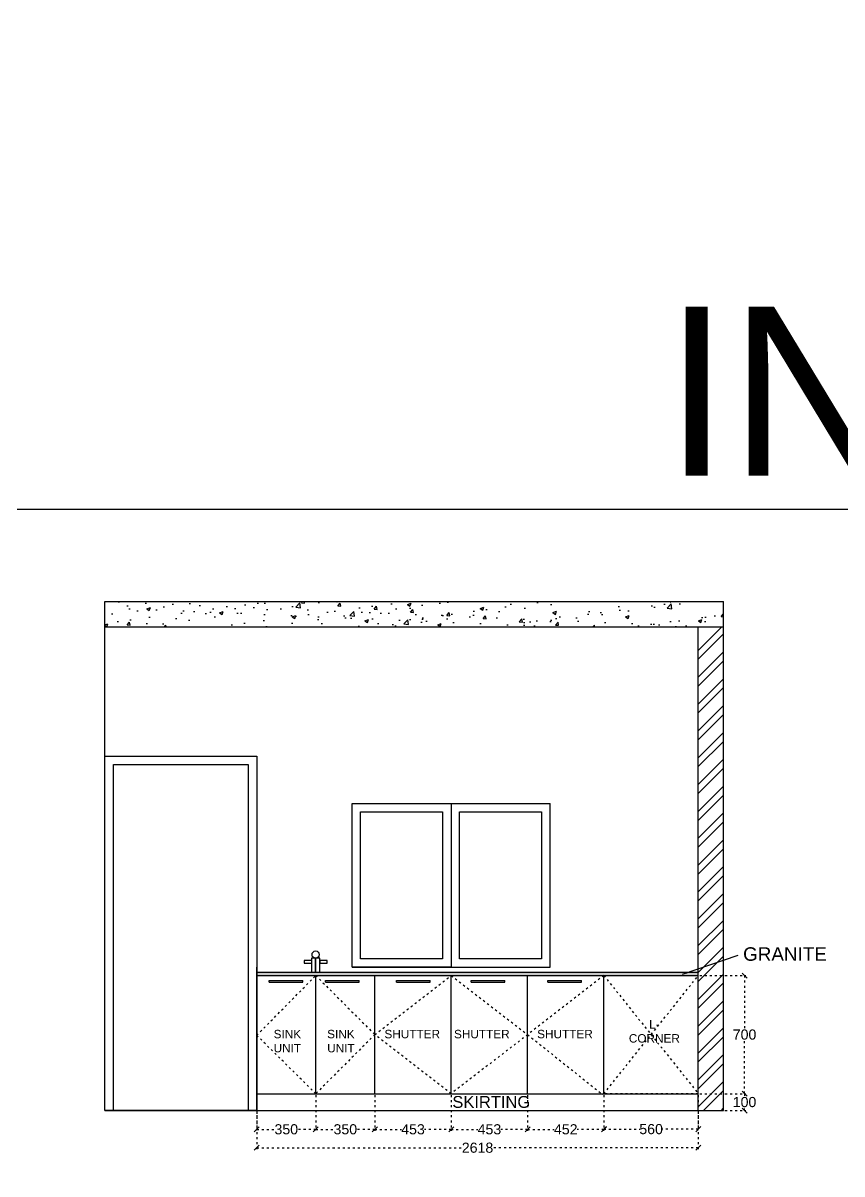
# Model space of a CAD drawing. Header units: millimetres. Extents: x 220712 to 1505573, y -354410 to 241923.
# Drawn here: x 235776 to 240632, y 94170 to 100990 of the extents above; entities that cross this region are included whole.
import ezdxf

# ---------------------------------------------------------------- set-up
doc = ezdxf.new("R2010")
doc.units = ezdxf.units.MM
doc.header["$MEASUREMENT"] = 0
doc.linetypes.add('ACAD_ISO03W100', pattern=[30, 12, -18])
doc.layers.add('Walls', color=253, linetype='Continuous')
doc.layers.add('Words', color=7, linetype='Continuous')
doc.styles.get("Standard").update_dxf_attribs({"font": 'arial.ttf'})
doc.dimstyles.get("Standard").update_dxf_attribs({"dimtxt": 60, "dimasz": 30, "dimexe": 7.75, "dimexo": 8.13, "dimgap": 0.63, "dimtad": 0, "dimtih": 1, "dimtoh": 1, "dimdec": 0, "dimzin": 0, "dimtxsty": 'Standard', "dimblk": 'OBLIQUE', "dimcen": 2.25, "dimclrd": 1, "dimclre": 1, "dimclrt": 1, "dimadec": 0, "dimazin": 0, "dimtfac": 1, "dimtdec": 0, "dimtofl": 0, "dimtmove": 0, "dimatfit": 3, "dimfxl": 1, "dimtolj": 1, "dimtzin": 0, "dimlwd": 30, "dimarcsym": 0})

# ---------------------------------------------------------------- blocks, each defined once
blk = doc.blocks.new('_Oblique')
at = {"color": 0, "linetype": 'ByBlock', "lineweight": -2}
blk.add_line((-0.5, -0.5), (0.5, 0.5), dxfattribs=at)
blk = doc.blocks.new('*D1388')
at = {"layer": 'Defpoints', "color": 0, "linetype": 'ACAD_ISO03W100', "transparency": 16777216}
for p in [(237162, 94645.5), (237512, 94645.5), (237512, 94434)]:
    blk.add_point(p, dxfattribs=at)
at = {"layer": 'Walls', "color": 1, "linetype": 'ACAD_ISO03W100', "lineweight": -2, "transparency": 16777216}
for p, q in [((237162, 94637.37), (237162, 94426.25)), ((237512, 94637.37), (237512, 94426.25))]:
    blk.add_line(p, q, dxfattribs=at)
at = {"layer": 'Walls', "color": 1, "linetype": 'ACAD_ISO03W100', "lineweight": 30, "transparency": 16777216}
for p, q in [((237162, 94434), (237270.210382, 94434)), ((237512, 94434), (237403.789618, 94434))]:
    blk.add_line(p, q, dxfattribs=at)
at = {"layer": 'Walls', "color": 1, "linetype": 'ACAD_ISO03W100', "lineweight": 30, "transparency": 16777216, "xscale": 30, "yscale": 30, "zscale": 30, "rotation": 180}
blk.add_blockref('_Oblique', (237162, 94434), dxfattribs=at)
at = {"layer": 'Walls', "color": 1, "linetype": 'ACAD_ISO03W100', "lineweight": 30, "transparency": 16777216, "xscale": 30, "yscale": 30, "zscale": 30}
blk.add_blockref('_Oblique', (237512, 94434), dxfattribs=at)
at = {"layer": 'Walls', "color": 1, "linetype": 'ACAD_ISO03W100', "transparency": 16777216, "insert": (237337, 94434), "char_height": 60, "attachment_point": 5}
blk.add_mtext('\\A1;350', dxfattribs=at)
blk = doc.blocks.new('*D1389')
at = {"layer": 'Defpoints', "color": 0, "linetype": 'ACAD_ISO03W100', "transparency": 16777216}
for p in [(237512, 94645.5), (237862, 94645.5), (237862, 94434)]:
    blk.add_point(p, dxfattribs=at)
at = {"layer": 'Walls', "color": 1, "linetype": 'ACAD_ISO03W100', "lineweight": -2, "transparency": 16777216}
for p, q in [((237512, 94637.37), (237512, 94426.25)), ((237862, 94637.37), (237862, 94426.25))]:
    blk.add_line(p, q, dxfattribs=at)
at = {"layer": 'Walls', "color": 1, "linetype": 'ACAD_ISO03W100', "lineweight": 30, "transparency": 16777216}
for p, q in [((237512, 94434), (237620.210382, 94434)), ((237862, 94434), (237753.789618, 94434))]:
    blk.add_line(p, q, dxfattribs=at)
at = {"layer": 'Walls', "color": 1, "linetype": 'ACAD_ISO03W100', "lineweight": 30, "transparency": 16777216, "xscale": 30, "yscale": 30, "zscale": 30, "rotation": 180}
blk.add_blockref('_Oblique', (237512, 94434), dxfattribs=at)
at = {"layer": 'Walls', "color": 1, "linetype": 'ACAD_ISO03W100', "lineweight": 30, "transparency": 16777216, "xscale": 30, "yscale": 30, "zscale": 30}
blk.add_blockref('_Oblique', (237862, 94434), dxfattribs=at)
at = {"layer": 'Walls', "color": 1, "linetype": 'ACAD_ISO03W100', "transparency": 16777216, "insert": (237687, 94434), "char_height": 60, "attachment_point": 5}
blk.add_mtext('\\A1;350', dxfattribs=at)
blk = doc.blocks.new('*D1390')
at = {"layer": 'Defpoints', "color": 0, "linetype": 'ACAD_ISO03W100', "transparency": 16777216}
for p in [(237862, 94645.5), (238315, 94645.5), (238315, 94434)]:
    blk.add_point(p, dxfattribs=at)
at = {"layer": 'Walls', "color": 1, "linetype": 'ACAD_ISO03W100', "lineweight": -2, "transparency": 16777216}
for p, q in [((237862, 94637.4), (237862, 94426.2)), ((238315, 94637.4), (238315, 94426.2))]:
    blk.add_line(p, q, dxfattribs=at)
at = {"layer": 'Walls', "color": 1, "linetype": 'ACAD_ISO03W100', "lineweight": 30, "transparency": 16777216}
for p, q in [((237862, 94434), (238020.4, 94434)), ((238315, 94434), (238156.6, 94434))]:
    blk.add_line(p, q, dxfattribs=at)
at = {"layer": 'Walls', "color": 1, "linetype": 'ACAD_ISO03W100', "lineweight": 30, "transparency": 16777216, "xscale": 30, "yscale": 30, "zscale": 30, "rotation": 180}
blk.add_blockref('_Oblique', (237862, 94434), dxfattribs=at)
at = {"layer": 'Walls', "color": 1, "linetype": 'ACAD_ISO03W100', "lineweight": 30, "transparency": 16777216, "xscale": 30, "yscale": 30, "zscale": 30}
blk.add_blockref('_Oblique', (238315, 94434), dxfattribs=at)
at = {"layer": 'Walls', "color": 1, "linetype": 'ACAD_ISO03W100', "transparency": 16777216, "insert": (238088.5, 94434), "char_height": 60, "attachment_point": 5}
blk.add_mtext('\\A1;453', dxfattribs=at)
blk = doc.blocks.new('*D1391')
at = {"layer": 'Defpoints', "color": 0, "linetype": 'ACAD_ISO03W100', "transparency": 16777216}
for p in [(238315, 94645.5), (238768, 94645.5), (238768, 94434)]:
    blk.add_point(p, dxfattribs=at)
at = {"layer": 'Walls', "color": 1, "linetype": 'ACAD_ISO03W100', "lineweight": -2, "transparency": 16777216}
for p, q in [((238315, 94637.4), (238315, 94426.2)), ((238768, 94637.4), (238768, 94426.2))]:
    blk.add_line(p, q, dxfattribs=at)
at = {"layer": 'Walls', "color": 1, "linetype": 'ACAD_ISO03W100', "lineweight": 30, "transparency": 16777216}
for p, q in [((238315, 94434), (238473.4, 94434)), ((238768, 94434), (238609.6, 94434))]:
    blk.add_line(p, q, dxfattribs=at)
at = {"layer": 'Walls', "color": 1, "linetype": 'ACAD_ISO03W100', "lineweight": 30, "transparency": 16777216, "xscale": 30, "yscale": 30, "zscale": 30, "rotation": 180}
blk.add_blockref('_Oblique', (238315, 94434), dxfattribs=at)
at = {"layer": 'Walls', "color": 1, "linetype": 'ACAD_ISO03W100', "lineweight": 30, "transparency": 16777216, "xscale": 30, "yscale": 30, "zscale": 30}
blk.add_blockref('_Oblique', (238768, 94434), dxfattribs=at)
at = {"layer": 'Walls', "color": 1, "linetype": 'ACAD_ISO03W100', "transparency": 16777216, "insert": (238541.5, 94434), "char_height": 60, "attachment_point": 5}
blk.add_mtext('\\A1;453', dxfattribs=at)
blk = doc.blocks.new('*D1392')
at = {"layer": 'Defpoints', "color": 0, "linetype": 'ACAD_ISO03W100', "transparency": 16777216}
for p in [(238768, 94645.5), (239220, 94645.5), (239220, 94434)]:
    blk.add_point(p, dxfattribs=at)
at = {"layer": 'Walls', "color": 1, "linetype": 'ACAD_ISO03W100', "lineweight": -2, "transparency": 16777216}
for p, q in [((238768, 94637.4), (238768, 94426.2)), ((239220, 94637.4), (239220, 94426.2))]:
    blk.add_line(p, q, dxfattribs=at)
at = {"layer": 'Walls', "color": 1, "linetype": 'ACAD_ISO03W100', "lineweight": 30, "transparency": 16777216}
for p, q in [((238768, 94434), (238926.2, 94434)), ((239220, 94434), (239061.8, 94434))]:
    blk.add_line(p, q, dxfattribs=at)
at = {"layer": 'Walls', "color": 1, "linetype": 'ACAD_ISO03W100', "lineweight": 30, "transparency": 16777216, "xscale": 30, "yscale": 30, "zscale": 30, "rotation": 180}
blk.add_blockref('_Oblique', (238768, 94434), dxfattribs=at)
at = {"layer": 'Walls', "color": 1, "linetype": 'ACAD_ISO03W100', "lineweight": 30, "transparency": 16777216, "xscale": 30, "yscale": 30, "zscale": 30}
blk.add_blockref('_Oblique', (239220, 94434), dxfattribs=at)
at = {"layer": 'Walls', "color": 1, "linetype": 'ACAD_ISO03W100', "transparency": 16777216, "insert": (238994, 94434), "char_height": 60, "attachment_point": 5}
blk.add_mtext('\\A1;452', dxfattribs=at)
blk = doc.blocks.new('*D1393')
at = {"layer": 'Defpoints', "color": 0, "linetype": 'ACAD_ISO03W100', "transparency": 16777216}
for p in [(239220, 94645.5), (239780, 94645.5), (239780, 94435)]:
    blk.add_point(p, dxfattribs=at)
at = {"layer": 'Walls', "color": 1, "linetype": 'ACAD_ISO03W100', "lineweight": -2, "transparency": 16777216}
for p, q in [((239220, 94637.4), (239220, 94427.2)), ((239780, 94637.4), (239780, 94427.2))]:
    blk.add_line(p, q, dxfattribs=at)
at = {"layer": 'Walls', "color": 1, "linetype": 'ACAD_ISO03W100', "lineweight": 30, "transparency": 16777216}
for p, q in [((239220, 94435), (239433.2, 94435)), ((239780, 94435), (239566.8, 94435))]:
    blk.add_line(p, q, dxfattribs=at)
at = {"layer": 'Walls', "color": 1, "linetype": 'ACAD_ISO03W100', "lineweight": 30, "transparency": 16777216, "xscale": 30, "yscale": 30, "zscale": 30, "rotation": 180}
blk.add_blockref('_Oblique', (239220, 94435), dxfattribs=at)
at = {"layer": 'Walls', "color": 1, "linetype": 'ACAD_ISO03W100', "lineweight": 30, "transparency": 16777216, "xscale": 30, "yscale": 30, "zscale": 30}
blk.add_blockref('_Oblique', (239780, 94435), dxfattribs=at)
at = {"layer": 'Walls', "color": 1, "linetype": 'ACAD_ISO03W100', "transparency": 16777216, "insert": (239500, 94435), "char_height": 60, "attachment_point": 5}
blk.add_mtext('\\A1;560', dxfattribs=at)
blk = doc.blocks.new('*D1394')
at = {"layer": 'Defpoints', "color": 0, "linetype": 'ACAD_ISO03W100', "transparency": 16777216}
for p in [(239780, 94645.5), (240054, 94645.5), (239780, 94545.5)]:
    blk.add_point(p, dxfattribs=at)
at = {"layer": 'Walls', "color": 1, "linetype": 'ACAD_ISO03W100', "lineweight": -2, "transparency": 16777216}
for p, q in [((239788.1, 94645.5), (240061.8, 94645.5)), ((239788.1, 94545.5), (240061.8, 94545.5))]:
    blk.add_line(p, q, dxfattribs=at)
at = {"layer": 'Walls', "color": 1, "linetype": 'ACAD_ISO03W100', "lineweight": 30, "transparency": 16777216}
for p, q in [((240054, 94645.5), (240054, 94626.8)), ((240054, 94545.5), (240054, 94564.2))]:
    blk.add_line(p, q, dxfattribs=at)
at = {"layer": 'Walls', "color": 1, "linetype": 'ACAD_ISO03W100', "lineweight": 30, "transparency": 16777216, "xscale": 30, "yscale": 30, "zscale": 30}
for p, rotation in [((240054, 94645.5), 90), ((240054, 94545.5), 270)]:
    blk.add_blockref('_Oblique', p, dxfattribs=dict(at, rotation=rotation))
at = {"layer": 'Walls', "color": 1, "linetype": 'ACAD_ISO03W100', "transparency": 16777216, "insert": (240054, 94595.5), "char_height": 60, "attachment_point": 5}
blk.add_mtext('\\A1;100', dxfattribs=at)
blk = doc.blocks.new('*D1395')
at = {"layer": 'Defpoints', "color": 0, "linetype": 'ACAD_ISO03W100', "transparency": 16777216}
for p in [(239780, 95345.5), (240054, 95345.5), (239780, 94645.5)]:
    blk.add_point(p, dxfattribs=at)
at = {"layer": 'Walls', "color": 1, "linetype": 'ACAD_ISO03W100', "lineweight": -2, "transparency": 16777216}
for p, q in [((239788.1, 95345.5), (240061.8, 95345.5)), ((239788.1, 94645.5), (240061.8, 94645.5))]:
    blk.add_line(p, q, dxfattribs=at)
at = {"layer": 'Walls', "color": 1, "linetype": 'ACAD_ISO03W100', "lineweight": 30, "transparency": 16777216}
for p, q in [((240054, 95345.5), (240054, 95026.8)), ((240054, 94645.5), (240054, 94964.2))]:
    blk.add_line(p, q, dxfattribs=at)
at = {"layer": 'Walls', "color": 1, "linetype": 'ACAD_ISO03W100', "lineweight": 30, "transparency": 16777216, "xscale": 30, "yscale": 30, "zscale": 30}
for p, rotation in [((240054, 95345.5), 90), ((240054, 94645.5), 270)]:
    blk.add_blockref('_Oblique', p, dxfattribs=dict(at, rotation=rotation))
at = {"layer": 'Walls', "color": 1, "linetype": 'ACAD_ISO03W100', "transparency": 16777216, "insert": (240054, 94995.5), "char_height": 60, "attachment_point": 5}
blk.add_mtext('\\A1;700', dxfattribs=at)
blk = doc.blocks.new('*D1396')
at = {"layer": 'Defpoints', "color": 0, "linetype": 'ACAD_ISO03W100', "transparency": 16777216}
for p in [(237162, 94545.5), (239780, 94545.5), (239780, 94325)]:
    blk.add_point(p, dxfattribs=at)
at = {"layer": 'Walls', "color": 1, "linetype": 'ACAD_ISO03W100', "lineweight": -2, "transparency": 16777216}
for p, q in [((237162, 94537.4), (237162, 94317.2)), ((239780, 94537.4), (239780, 94317.2))]:
    blk.add_line(p, q, dxfattribs=at)
at = {"layer": 'Walls', "color": 1, "linetype": 'ACAD_ISO03W100', "lineweight": 30, "transparency": 16777216}
for p, q in [((237162, 94325), (238380.2, 94325)), ((239780, 94325), (238561.8, 94325))]:
    blk.add_line(p, q, dxfattribs=at)
at = {"layer": 'Walls', "color": 1, "linetype": 'ACAD_ISO03W100', "lineweight": 30, "transparency": 16777216, "xscale": 30, "yscale": 30, "zscale": 30, "rotation": 180}
blk.add_blockref('_Oblique', (237162, 94325), dxfattribs=at)
at = {"layer": 'Walls', "color": 1, "linetype": 'ACAD_ISO03W100', "lineweight": 30, "transparency": 16777216, "xscale": 30, "yscale": 30, "zscale": 30}
blk.add_blockref('_Oblique', (239780, 94325), dxfattribs=at)
at = {"layer": 'Walls', "color": 1, "linetype": 'ACAD_ISO03W100', "transparency": 16777216, "insert": (238471, 94325), "char_height": 60, "attachment_point": 5}
blk.add_mtext('\\A1;2618', dxfattribs=at)

msp = doc.modelspace()

# ---------------------------------------------------------------- hatches: boundary and pattern name
at = {"layer": 'Walls', "true_color": 0xc7c8ca}
h = msp.add_hatch(dxfattribs=at)
h.set_pattern_fill('AR-CONC', color=9, scale=30)
h.set_pattern_definition([(50, (15137, 0), (215.17805, -18.82564), [22.5, -247.5]), (355, (15137, 0), (-41.6254, 225.65764), [18, -198]), (100.45144, (15154.93, -1.57), (173.55265, 206.832), [19.12206, -210.34263]), (46.1842, (15137, 60), (320.1724, -49.65578), [33.75, -371.25]), (96.63564, (15163.68, 55.86), (280.3986, 292.2356), [28.6831, -315.51413]), (351.18416, (15137, 60), (280.3986, 292.2356), [27, -297]), (21, (15167, 45), (179.07212, -120.78567), [22.5, -247.5]), (326, (15167, 45), (72.9946, 217.54501), [18, -198]), (71.45144, (15181.92, 34.93), (252.06671, 96.75935), [19.12206, -210.34263]), (37.5, (15137, 0), (3.647957, 99.868156), [0, -195.6, 0, -201, 0, -198.75]), (7.5, (15137, 0), (78.92086, 118.323514), [0, -114.6, 0, -191.1, 0, -75.75]), (327.5, (15070.1, 0), (160.14673, -6.766462), [0, -75, 0, -234, 0, -310.5]), (317.5, (15040.1, 0), (174.95585, 30.031495), [0, -97.5, 0, -155.4, 0, -220.5])])
h.paths.add_polyline_path([(239930, 97411.5), (239930, 97561.5), (236262, 97561.5), (236262, 97411.5)])
at = {"layer": 'Walls', "linetype": 'ACAD_ISO03W100', "true_color": 0x636466}
h = msp.add_hatch(color=251, dxfattribs=at)
h.dxf.hatch_style = 1
h.paths.add_polyline_path([(244034.5, 95365.5), (241319.5, 95365.5), (241319.5, 95345.5), (244034.5, 95345.5)])
h.paths.add_polyline_path([(239780, 95365.5), (237162, 95365.5), (237162, 95345.5), (239780, 95345.5)])

# ---------------------------------------------------------------- linework, layer by layer
at = {"layer": 'Walls', "color": 18, "true_color": 0x000000}
for p, q in [((236262, 97561.5), (239930, 97561.5)), ((236262, 94545.5), (236262, 97561.5)), ((239930, 94545.5), (239930, 97561.5)), ((236262, 97411.5), (239930, 97411.5)), ((239780, 94545.5), (239780, 97411.5)), ((236262, 96645.5), (237162, 96645.5)), ((236312, 96595.5), (237112, 96595.5)), ((236312, 94545.5), (236312, 96595.5)), ((237112, 96595.5), (237112, 94545.5)), ((237162, 94545.5), (237162, 95395.5)), ((236262, 94545.5), (239930, 94545.5))]:
    msp.add_line(p, q, dxfattribs=at)
at = {"layer": 'Walls', "color": 9, "linetype": 'Continuous', "true_color": 0xc7c8ca}
for p, q in [((239780, 97272.8), (239918.7, 97411.5)), ((239780, 97219.8), (239930, 97369.8)), ((239780, 97113.7), (239930, 97263.7)), ((239780, 97060.7), (239930, 97210.7)), ((239780, 96954.6), (239930, 97104.6)), ((239780, 96901.6), (239930, 97051.6)), ((239780, 96795.5), (239930, 96945.5)), ((239780, 96742.5), (239930, 96892.5)), ((239780, 96636.4), (239930, 96786.4)), ((239780, 96583.4), (239930, 96733.4)), ((239780, 96477.3), (239930, 96627.3)), ((239780, 96424.3), (239930, 96574.3)), ((239780, 96318.2), (239930, 96468.2)), ((239780, 96265.2), (239930, 96415.2)), ((239780, 96159.1), (239930, 96309.1)), ((239780, 96106.1), (239930, 96256.1)), ((239780, 96000), (239930, 96150)), ((239780, 95947), (239930, 96097)), ((239780, 95840.9), (239930, 95990.9)), ((239780, 95787.9), (239930, 95937.9)), ((239780, 95681.8), (239930, 95831.8)), ((239780, 95628.8), (239930, 95778.8)), ((239780, 95522.7), (239930, 95672.7)), ((239780, 95469.7), (239930, 95619.7)), ((239780, 95363.6), (239930, 95513.6)), ((239780, 95310.6), (239930, 95460.6)), ((239780, 95204.5), (239930, 95354.5)), ((239780, 95151.5), (239930, 95301.5)), ((239780, 95045.4), (239930, 95195.4)), ((239780, 94992.4), (239930, 95142.4)), ((239780, 94886.3), (239930, 95036.3)), ((239780, 94833.3), (239930, 94983.3)), ((239780, 94727.2), (239930, 94877.2)), ((239780, 94674.2), (239930, 94824.2)), ((239780, 94568.1), (239930, 94718.1)), ((239810.4, 94545.5), (239930, 94665.1)), ((239916.5, 94545.5), (239930, 94559))]:
    msp.add_line(p, q, dxfattribs=at)
at = {"layer": 'Walls', "color": 252, "true_color": 0x939598}
for p, q in [((237727, 96365.5), (238901, 96365.5)), ((237727, 95395.5), (237727, 96365.5)), ((238901, 95395.5), (238901, 96365.5)), ((237727, 95395.5), (238901, 95395.5))]:
    msp.add_line(p, q, dxfattribs=at)
at = {"layer": 'Walls', "color": 18, "linetype": 'ByBlock', "true_color": 0x000000}
for p, q in [((237485.9, 95435.4), (237443, 95435.4)), ((237443, 95435.4), (237443, 95418.6)), ((237511, 95448), (237485.9, 95448)), ((237485.9, 95448), (237485.9, 95365.5)), ((237511, 95365.5), (237511, 95448)), ((237536, 95448), (237511, 95448)), ((237511, 95448), (237511, 95365.5)), ((237536, 95365.5), (237536, 95448)), ((237578.9, 95435.4), (237536, 95435.4)), ((237536, 95435.4), (237536, 95435.4)), ((237536, 95435.4), (237536, 95418.6)), ((237578.9, 95418.6), (237578.9, 95435.4)), ((237443, 95418.6), (237485.9, 95418.6)), ((237536, 95418.6), (237578.9, 95418.6))]:
    msp.add_line(p, q, dxfattribs=at)
at = {"layer": 'Walls', "color": 159, "true_color": 0x22346e}
for p, q in [((237162, 95365.5), (239780, 95365.5)), ((237162, 95345.5), (239780, 95345.5)), ((237234.6, 95315.5), (237434.6, 95315.5)), ((237234.6, 95305.5), (237234.6, 95315.5)), ((237234.6, 95305.5), (237434.6, 95305.5)), ((237434.6, 95305.5), (237434.6, 95315.5)), ((237512, 94645.5), (237512, 95345.5)), ((237570, 95315.5), (237770, 95315.5)), ((237570, 95305.5), (237570, 95315.5)), ((237570, 95305.5), (237770, 95305.5)), ((237770, 95305.5), (237770, 95315.5)), ((237862, 94645.5), (237862, 95345.5)), ((237990, 95315.5), (238190, 95315.5)), ((237990, 95305.5), (237990, 95315.5)), ((237990, 95305.5), (238190, 95305.5)), ((238190, 95305.5), (238190, 95315.5)), ((238315, 94645.5), (238315, 95345.5)), ((238433.5, 95315.5), (238633.5, 95315.5)), ((238433.5, 95305.5), (238433.5, 95315.5)), ((238433.5, 95305.5), (238633.5, 95305.5)), ((238633.5, 95305.5), (238633.5, 95315.5)), ((238768, 94645.5), (238768, 95345.5)), ((238887, 95315.5), (239087, 95315.5)), ((238887, 95305.5), (238887, 95315.5)), ((238887, 95305.5), (239087, 95305.5)), ((239087, 95305.5), (239087, 95315.5)), ((239220, 94645.5), (239220, 95345.5)), ((237162, 94645.5), (239780, 94645.5))]:
    msp.add_line(p, q, dxfattribs=at)
at = {"layer": 'Walls', "color": 18, "true_color": 0x000000}
for points in [[(220711.5, 98109), (264020, 98109), (264020, 74090), (220711.5, 74090)], [(236262, 96645.5), (237162, 96645.5), (237162, 94545.5), (236262, 94545.5)]]:
    msp.add_lwpolyline(points, close=True, dxfattribs=at)
at = {"layer": 'Walls', "color": 252, "true_color": 0x939598}
for points in [[(237727, 96365.5), (238314, 96365.5), (238314, 95395.5), (237727, 95395.5)], [(237777, 96315.5), (238264, 96315.5), (238264, 95445.5), (237777, 95445.5)], [(238364, 96315.5), (238851, 96315.5), (238851, 95445.5), (238364, 95445.5)]]:
    msp.add_lwpolyline(points, close=True, dxfattribs=at)
at = {"layer": 'Walls', "color": 9, "linetype": 'ACAD_ISO03W100', "true_color": 0xc7c8ca}
for points in [[(237512, 95345.5), (237862, 94995.5), (237512, 94645.5), (237162, 94991), (237512, 95345.5)], [(238315, 95345.5), (238768, 94995.5), (238315, 94645.5), (237862, 94995.5), (238315, 95345.5)], [(239220, 95345.5), (238768, 94995.5), (239214.3, 94638.4)], [(239220, 95345.5), (239780, 94645.5), (239220, 94645.5), (239780, 95345.5)]]:
    msp.add_lwpolyline(points, dxfattribs=at)
at = {"layer": 'Walls', "color": 18, "linetype": 'ByBlock', "true_color": 0x000000}
msp.add_circle((237511, 95469.5), 21.5, dxfattribs=at)

# ---------------------------------------------------------------- texts
at = {"color": 7, "attachment_point": 1}
for s, insert, char_height in [('\\pxqc;ROSH INTERIOR', (242681, 100975.5), 1000), ('\\pxqc;SINK\\PUNIT', (237112, 95023.7), 50), ('\\pxqc;SINK\\PUNIT', (237429.5, 95023.7), 50), ('\\pxqc;SHUTTER', (237852.5, 95023.7), 50), ('\\pxqc;SHUTTER', (238265, 95023.7), 50), ('\\pxqc;SHUTTER', (238758, 95023.7), 50), ('\\pxqc;L-\\PCORNER', (239288, 95081.5), 50)]:
    msp.add_mtext_dynamic_manual_height_columns(s, width=462.73, gutter_width=1213, heights=[0], dxfattribs=dict(at, insert=insert, char_height=char_height))
at = {"insert": (238321.5, 94631.5), "char_height": 70, "attachment_point": 1}
msp.add_mtext_dynamic_manual_height_columns('SKIRTING', width=1609.978, gutter_width=12.5, heights=[0], dxfattribs=at)
at = {"layer": 'Words', "color": 0, "insert": (240045.5, 95513), "char_height": 80, "attachment_point": 1}
msp.add_mtext_dynamic_manual_height_columns('GRANITE', width=662.048, gutter_width=866.4, heights=[440.1], dxfattribs=at)

# ---------------------------------------------------------------- dimensions: what is measured, and where the dimension line sits
at = {"layer": 'Walls', "color": 9, "linetype": 'ACAD_ISO03W100', "true_color": 0xc7c8ca}
for base, p1, p2, picture, middle in [((240054, 95345.5), (239780, 94645.5), (239780, 95345.5), '*D1395', (240054, 94995.5)), ((240054, 94645.5), (239780, 94545.5), (239780, 94645.5), '*D1394', (240054, 94595.5))]:
    dim = msp.add_linear_dim(base=base, p1=p1, p2=p2, angle=90, dimstyle='Standard', dxfattribs=at)
    dim.commit()
    dim.dimension.update_dxf_attribs({"geometry": picture, "text_midpoint": middle})
for base, p1, p2, picture, middle in [((237512, 94434), (237162, 94645.5), (237512, 94645.5), '*D1388', (237337, 94434)), ((237862, 94434), (237512, 94645.5), (237862, 94645.5), '*D1389', (237687, 94434)), ((238315, 94434), (237862, 94645.5), (238315, 94645.5), '*D1390', (238088.5, 94434)), ((238768, 94434), (238315, 94645.5), (238768, 94645.5), '*D1391', (238541.5, 94434)), ((239220, 94434), (238768, 94645.5), (239220, 94645.5), '*D1392', (238994, 94434)), ((239780, 94435), (239220, 94645.5), (239780, 94645.5), '*D1393', (239500, 94435)), ((239780, 94325), (237162, 94545.5), (239780, 94545.5), '*D1396', (238471, 94325))]:
    dim = msp.add_linear_dim(base=base, p1=p1, p2=p2, dimstyle='Standard', dxfattribs=at)
    dim.commit()
    dim.dimension.update_dxf_attribs({"geometry": picture, "text_midpoint": middle})

# ---------------------------------------------------------------- leaders
at = {"layer": 'Walls', "color": 252, "linetype": 'ByBlock', "true_color": 0x939598}
msp.add_leader([(239686.5, 95353), (240015.5, 95466.5)], dimstyle='Standard', override={"dimgap": 0.63, "dimtad": 0}, dxfattribs=at)

doc.saveas('drawing.dxf')
